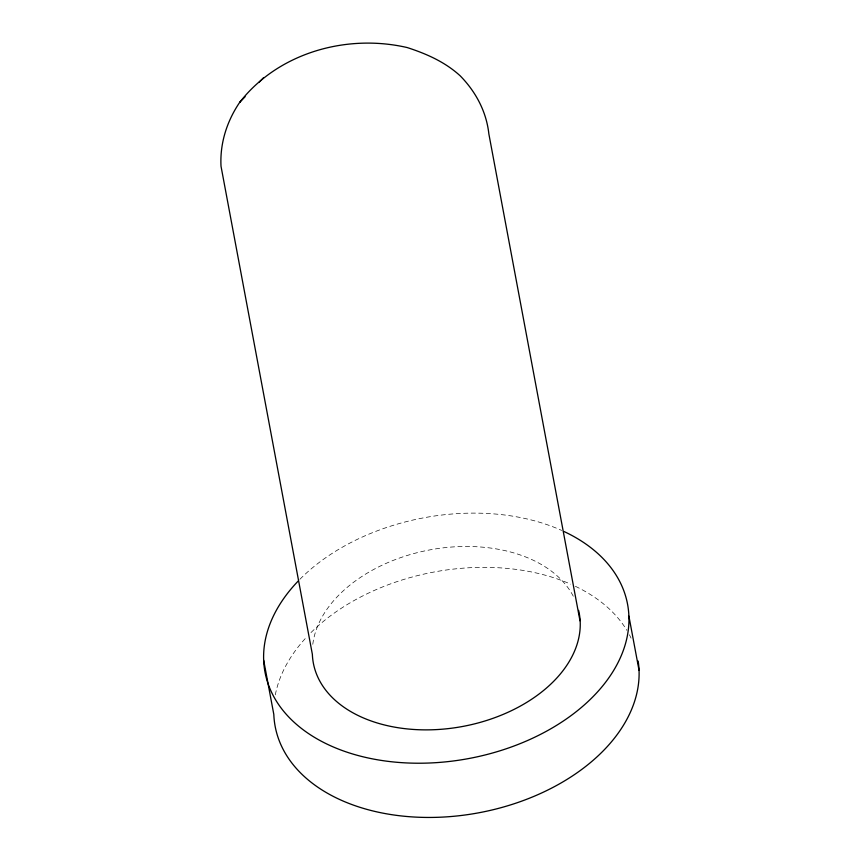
<?xml version="1.0" encoding="UTF-8"?>
<svg xmlns="http://www.w3.org/2000/svg" width="860" height="860" viewBox="0 0 860 860"><rect width="100%" height="100%" fill="white"/><g stroke="black" fill="none" stroke-linecap="round" stroke-linejoin="round"><path stroke-width="0.64" stroke-dasharray="4.3 3.22" d="M275.318 694.869A184.438 122.453 -10.6 0 1 307.31 636.346M310.987 632.584A184.438 122.453 -10.6 0 1 570.632 584.134M575.394 586.316A184.438 122.453 -10.6 0 1 626.886 630.358M629.391 634.777A184.438 122.453 -10.6 0 1 631.079 638.141M299.904 579.285A184.438 122.453 -10.6 0 1 561.688 530.437M312.793 644.301A135.256 89.795 -10.6 0 1 431.774 549.54A135.256 89.795 -10.6 0 1 574.211 598.076"/><path stroke-width="1.29" d="M239.639 102.426C226.879 121.26 219.794 143.448 221.02 166.27L312.363 654.32A135.256 89.795 -10.6 0 0 449.748 728.442A135.256 89.795 -10.6 0 0 580.21 622.016L488.867 133.977C486.427 111.596 475.806 91.762 460.197 75.831C445.039 61.974 426.571 53.836 407.253 47.569C346.913 33.594 278.393 52.578 239.639 102.426L245.089 96.75M259.193 82.205L263.45 77.776M628.907 616.147L639.055 670.381M263.654 660.19L273.813 714.413A184.438 122.453 -10.6 0 0 468.098 814.57A184.438 122.453 -10.6 0 0 638.163 661.082M564.063 531.534A184.438 122.453 -10.6 0 1 588.874 700.75A184.438 122.453 -10.6 0 1 335.755 747.996A184.438 122.453 -10.6 0 1 298.065 581.177M578.608 610.374A135.256 89.795 -10.6 0 1 580.145 620.726"/></g></svg>
